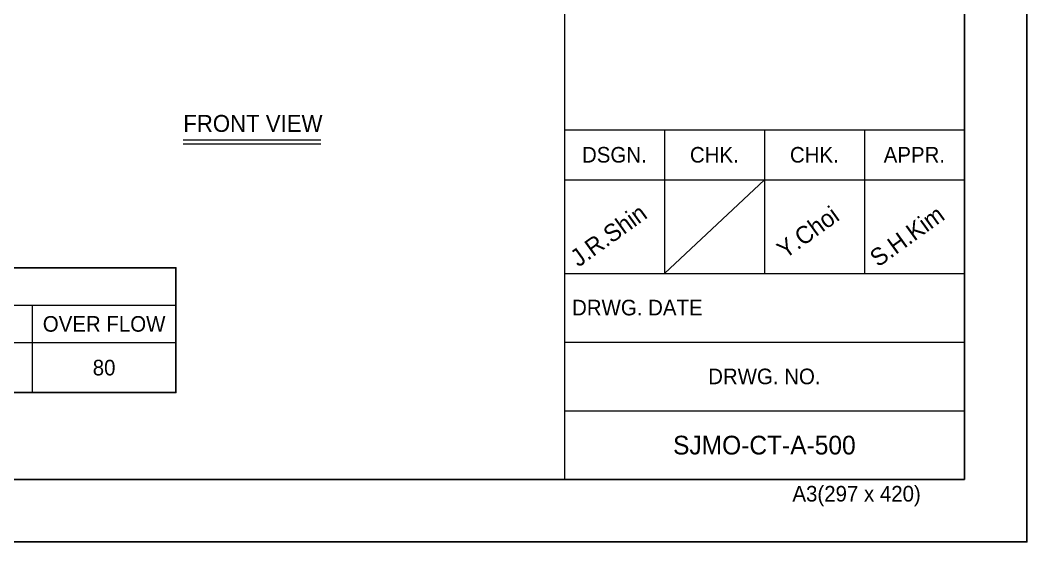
# Model space of a CAD drawing. Header units: millimetres. Extents: x -662849 to 32847, y -140377 to 24217.
# Drawn here: x 20971 to 32847, y 2320 to 8481 of the extents above; entities that cross this region are included whole.
import ezdxf
from ezdxf.enums import TextEntityAlignment as Align

# ---------------------------------------------------------------- set-up
doc = ezdxf.new("R2010")
doc.units = ezdxf.units.MM
for name, color, linetype in [('냉각탑_box', 1, 'Continuous'), ('냉각탑_form', 1, 'Continuous'), ('냉각탑_text', 3, 'Continuous')]:
    doc.layers.add(name, color=color, linetype=linetype)
doc.styles.add('돋움', font='Dotum.ttf')

msp = doc.modelspace()

# ---------------------------------------------------------------- linework, layer by layer
at = {"layer": 'Defpoints'}
msp.add_lwpolyline([(1881.3, 24217), (32847, 24217), (32847, 2319.8), (1881.3, 2319.8)], close=True, dxfattribs=at)
at = {"layer": '냉각탑_box', "lineweight": 20}
for p, q in [((22893.2, 7066.6), (24516.6, 7066.6)), ((22893.2, 7020), (24516.6, 7020)), ((17133.7, 5114.9), (22809.4, 5114.9)), ((21114, 5114.9), (21114, 4083)), ((6961.7, 4672.7), (22809.4, 4672.7))]:
    msp.add_line(p, q, dxfattribs=at)
at = {"layer": '냉각탑_box'}
msp.add_lwpolyline([(6961.7, 5557.2), (22809.4, 5557.2), (22809.4, 4083), (6961.7, 4083)], close=True, dxfattribs=at)
at = {"layer": '냉각탑_form', "lineweight": 20}
for p, q in [((27391.2, 16070), (27391.2, 3057)), ((27391.2, 7185.8), (32109.8, 7185.8)), ((28570.8, 7185.8), (28570.8, 5490.1)), ((29750.5, 7185.8), (29750.5, 5490.1)), ((30930.1, 7185.8), (30930.1, 5490.1)), ((27391.2, 6596), (32109.8, 6596)), ((29750.5, 6596), (28570.8, 5490.1)), ((27391.2, 5490.1), (32109.8, 5490.1)), ((27391.2, 4679.1), (32109.8, 4679.1)), ((27391.2, 3868), (32109.8, 3868))]:
    msp.add_line(p, q, dxfattribs=at)
at = {"layer": '냉각탑_form'}
msp.add_lwpolyline([(2618.6, 23479.7), (2618.6, 3057), (32109.8, 3057), (32109.8, 23479.7)], close=True, dxfattribs=at)

# ---------------------------------------------------------------- texts
at = {"layer": '냉각탑_form', "lineweight": 20, "style": '돋움'}
for s, p in [('DSGN.', (27981, 6890.9)), ('CHK.', (29160.6, 6890.9)), ('CHK.', (30340.3, 6890.9)), ('APPR.', (31519.9, 6890.9)), ('DRWG. NO.', (29750.5, 4273.6))]:
    msp.add_text(s, height=184.32, dxfattribs=at).set_placement(p, align=Align.MIDDLE_CENTER)
for s, p in [('DRWG. DATE', (27482, 4994.5)), ('A3(297 x 420)', (30081.2, 2796.3))]:
    msp.add_text(s, height=184.32, dxfattribs=at).set_placement(p)
at = {"layer": '냉각탑_text', "lineweight": 20, "style": '돋움'}
for s, height, p in [('FRONT VIEW', 199.97, (23716.8, 7261.3)), ('OVER FLOW', 184.27, (21961.7, 4893.8)), ('80', 184.27, (21961.7, 4377.8)), ('SJMO-CT-A-500', 221.184, (29750.5, 3462.5))]:
    msp.add_text(s, height=height, dxfattribs=at).set_placement(p, align=Align.MIDDLE_CENTER)
for s, p in [('Y.Choi', (29995.9, 5655.9)), ('J.R.Shin', (27557.9, 5557.6)), ('S.H.Kim', (31092.3, 5557.6))]:
    msp.add_text(s, height=206.44, rotation=35.81856, dxfattribs=at).set_placement(p)

doc.saveas('drawing.dxf')
